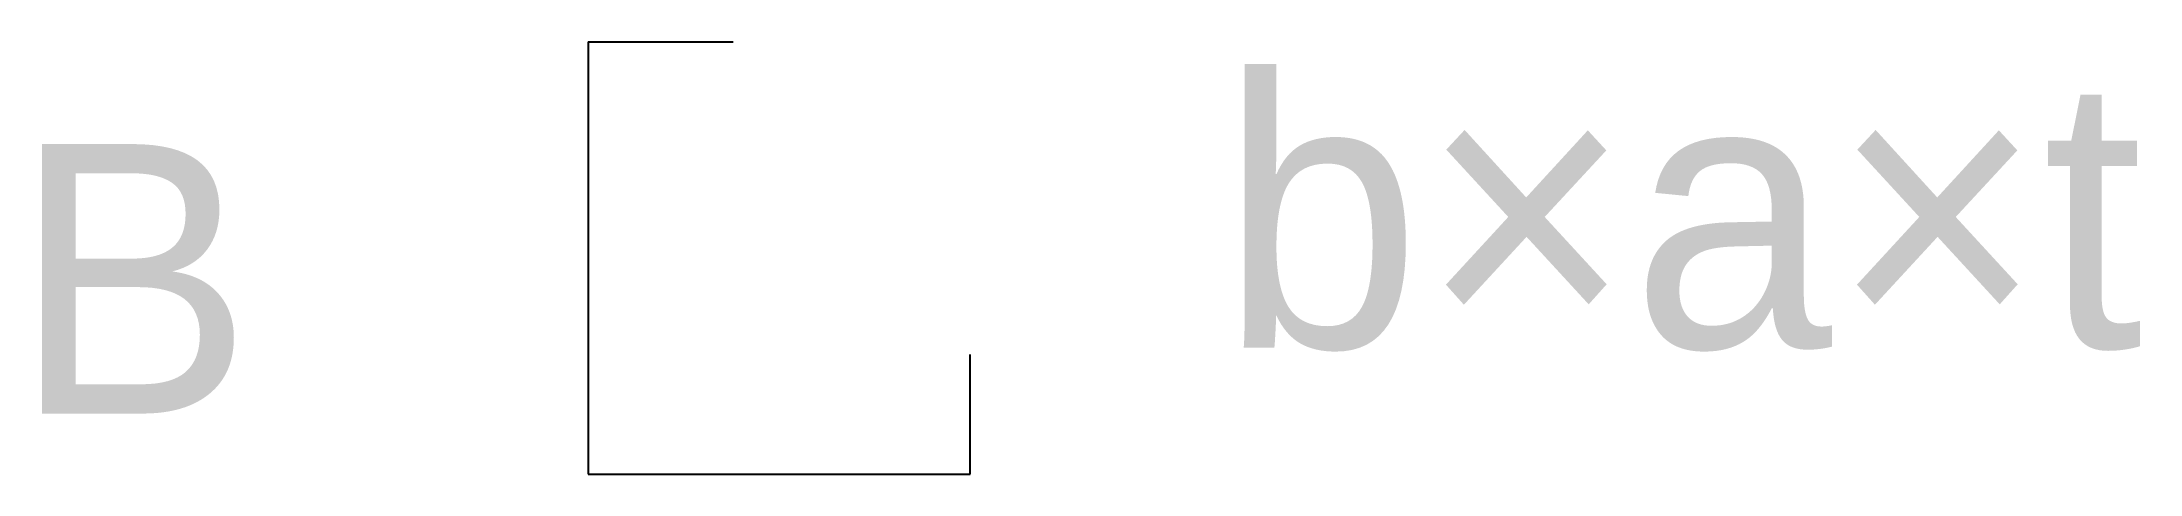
# Model space of a CAD drawing. Header units: metres. Extents: x -120054 to -118109, y -286355 to -285954.
import ezdxf

# ---------------------------------------------------------------- set-up
doc = ezdxf.new("R2010")
doc.units = ezdxf.units.M
doc.layers.add('DIM', color=4, linetype='Continuous')
doc.layers.add('K', color=2, linetype='Continuous')

msp = doc.modelspace()

# ---------------------------------------------------------------- linework, layer by layer
at = {"layer": 'K'}
for p, q in [((-119547.55, -285954.09), (-119547.55, -286354.93)), ((-119547.55, -285954.09), (-119413.12, -285954.09)), ((-119193.55, -286354.93), (-119193.55, -286243.9)), ((-119547.55, -286354.93), (-119193.55, -286354.93))]:
    msp.add_line(p, q, dxfattribs=at)

# ---------------------------------------------------------------- texts
at = {"layer": 'DIM'}
for s, p in [('b×a×t', (-118961.32, -286237.8)), ('B', (-120081.57, -286298.81))]:
    msp.add_text(s, height=250, dxfattribs=at).set_placement(p)

doc.saveas('drawing.dxf')
